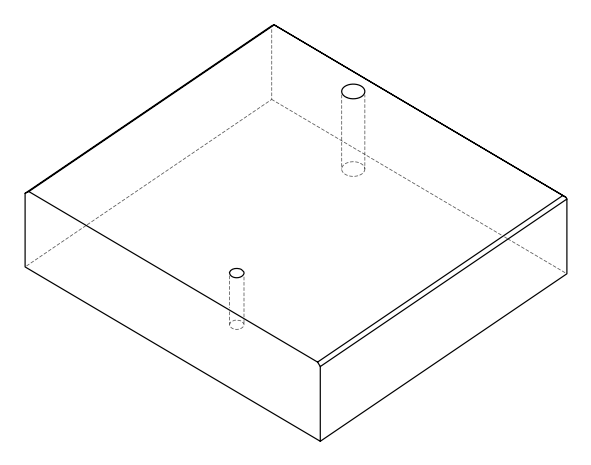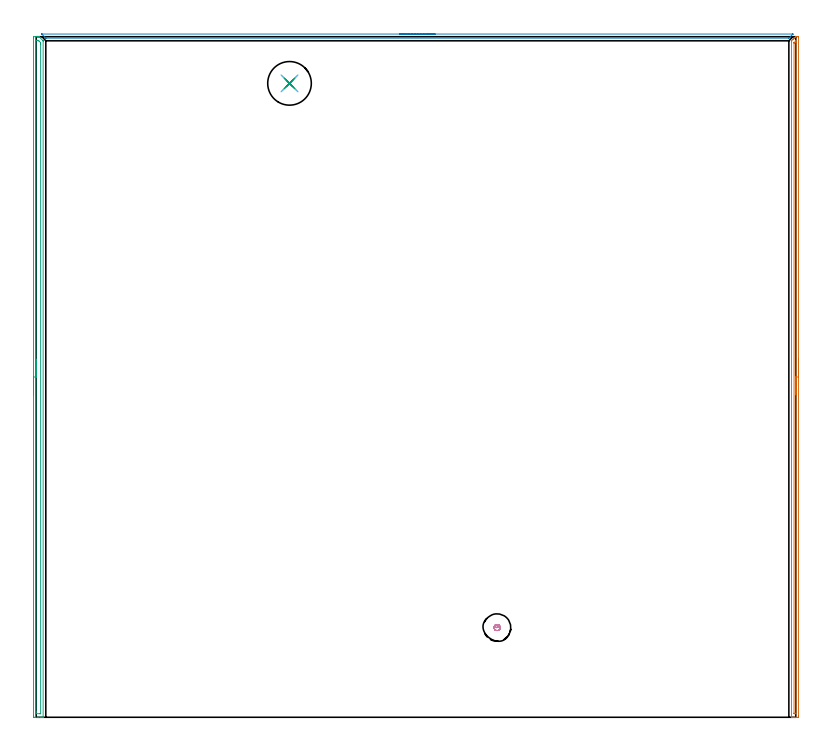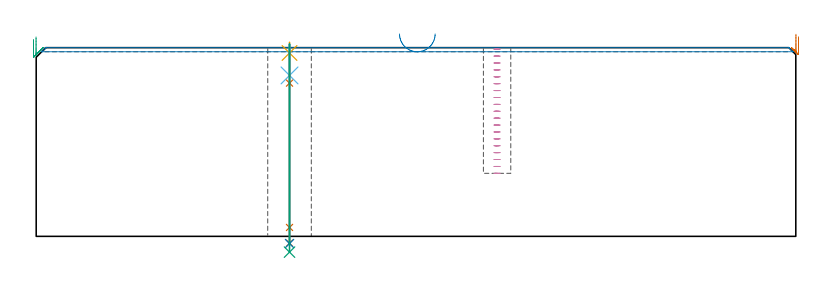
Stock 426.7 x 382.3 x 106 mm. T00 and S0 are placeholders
(PLAN: 9 operations, 6 tool changes, 18.9 min)
(1 AREA_MILL | FG_CHAMFER_SURFACE | UGT0205_001 | 6.26 min | 2906 mm3)
(2 AREA_MILL_1 | FG_CHAMFER_SURFACE_1 | UGT0205_001 | 3.52 min | 1120 mm3)
(3 AREA_MILL_2 | FG_CHAMFER_SURFACE_2 | UGT0205_001 | 6.3 min | 5564 mm3)
(4 MILL_BLIND_HOLE_FROM_SOLID_MATERIAL | STEP1POCKET | UGT0201_130 | Spiral | 1.25 min | 13129 mm3)
(5 SPOT_DRILL | STEP1HOLE | NXT0321_9005460120000 | 0.05 min | 183 mm3)
(6 DRILL_BLIND_HOLE_INTO_CENTER | STEP1HOLE | UGT0301_217 | 0.07 min | 992 mm3)
(7 GUN_DRILL_THROUGH_HOLE | STEP1HOLE | UGT0307_007 | 0.53 min | 7218 mm3)
(8 DRILL_TO_ENLARGE_THROUGH_HOLE | STEP1HOLE | NXT0301_104 | 0.45 min | 7880 mm3)
(9 DRILL_TO_ENLARGE_THROUGH_HOLE_1 | STEP1HOLE | UGT0301_058 | 0.47 min | 33645 mm3)
(TOOL UGT0205_001 | Chamfer Mill 20 x 3 x 45 deg. | D20 FL50 Z2)
(TOOL UGT0201_130 | Carbide End Mill 12.0 | D12 FL15 Z4)
(TOOL NXT0321_9005460120000 | NC Spot Drill, 142deg, 12mm, Carbide, Uncoated | D12 PA142 FL30 Z2)
(TOOL UGT0301_217 | Twist Drill 10.4 mm | D10.4 PA118 FL82 Z2)
(TOOL UGT0307_007 | Gun Drill 10 mm | D10 PA130 FL24 Z1)
(TOOL NXT0301_104 | Carbide Drill 14mm [860.1-1400-112A1-MM 2214] | D14 PA140 FL123 Z2)
(TOOL UGT0301_058 | Twist Drill 24.5 mm | D24.5 PA118 FL160 Z2)
(OP 1 AREA_MILL)
G17 G21 G94 G90
T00 M6
G54
G17 G0 G90 X428.2 Y201.15 S1061 M3
G43 Z116. H0
Z112.1
G94 G1 Y201.112 Z111.228 F250.
Y200.998 Z110.364
Y200.809 Z109.512
Y200.547 Z108.68
Y200.213 Z107.874
Y199.81 Z107.1
Y199.342 Z106.364
Y198.81 Z105.672
Y198.221 Z105.029
Y197.578 Z104.44
Y196.886 Z103.908
Y196.15 Z103.44
Y195.376 Z103.037
Y194.57 Z102.703
Y193.738 Z102.441
Y192.887 Z102.252
Y192.022 Z102.138
Y191.15 Z102.1
X428.199 Y0.606 Z102.101
X428.195 Y0.003 Z102.1
X428.194 Y0.001 Z102.101
X427.589 Y0. Z102.705
X427.016 Z103.281
X426.696 Z103.6
X426.123 Z104.173
X425.804 Z104.492
X425.165 Z105.134
X424.737 Z105.563
X424.358 Y0.003 Z105.934
X424.302 Y0.005 Z105.989
Y0.006
X424.3 Y0.16 Z106.
Y379.909
X424.304 Y379.995 Z105.99
X424.333 Y380.031 Z105.963
X424.46 Y380.16 Z105.839
X425.101 Y380.802 Z105.198
X425.208 Y380.91 Z105.088
X425.315 Y381.016 Z104.984
X425.399 Y381.099 Z104.901
X425.506 Y381.208 Z104.79
X425.613 Y381.313 Z104.687
X425.696 Y381.397 Z104.603
X425.804 Y381.506 Z104.492
X426.374 Y382.074 Z103.925
X426.59 Y382.289 Z103.708
X426.604 Y382.299 Z103.693
X426.713 Y382.3 Z103.587
X426.826 Z103.473
X427.589 Z102.71
X427.844 Z102.455
X428.192 Y382.29 Z102.105
X428.2 Y382.211 Z102.1
Y191.15
X426.786 Z103.514
X426.785 Y2.302 Z103.515
X426.784 Y2.212 Z103.516
X426.779 Y2.035 Z103.521
X426.776 Y2.008 Z103.524
X426.769 Y2.006 Z103.531
X426.745 Y2.003 Z103.555
X426.696 Y2.001 Z103.604
X426.194 Z104.106
X425.804 Y2.005 Z104.496
X425.748 Y2.009 Z104.552
X425.721 Y2.013 Z104.579
X425.714 Y2.391 Z104.586
X425.715 Y378.615 Z104.585
X425.717 Y378.816 Z104.583
X425.72 Y378.916 Z104.58
X425.723 Y378.961 Z104.577
X425.768 Y379.017 Z104.532
X425.785 Y379.035 Z104.515
X425.804 Y379.054 Z104.496
X426.678 Y379.927 Z103.622
X426.696 Y379.939 Z103.604
X426.779 Y379.984 Z103.521
X426.782 Y379.909 Z103.518
X426.784 Y379.822 Z103.516
X426.786 Y379.017 Z103.514
Y378.927
Y191.15
Y190.278 Z103.552
Y189.414 Z103.666
Y188.562 Z103.855
Y187.73 Z104.117
Y186.924 Z104.451
Y186.15 Z104.854
Y185.414 Z105.323
Y184.722 Z105.854
Y184.079 Z106.443
Y183.49 Z107.086
Y182.959 Z107.778
Y182.49 Z108.514
Y182.087 Z109.288
Y181.753 Z110.094
Y181.491 Z110.926
Y181.302 Z111.778
Y181.188 Z112.643
Y181.15 Z113.514
G0 Z116.
M5
M2
(OP 2 AREA_MILL_1)
G17 G21 G94 G90
T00 M6
G54
G17 G0 G90 X204.1 Y383.8 S1061 M3
G43 Z116. H0
Z113.7
G94 G1 X204.138 Z112.828 F250.
X204.252 Z111.964
X204.441 Z111.112
X204.703 Z110.28
X205.037 Z109.474
X205.44 Z108.7
X205.909 Z107.964
X206.44 Z107.272
X207.029 Z106.629
X207.672 Z106.04
X208.364 Z105.508
X209.1 Z105.04
X209.874 Z104.637
X210.68 Z104.303
X211.512 Z104.041
X212.364 Z103.852
X213.228 Z103.738
X214.1 Z103.7
X424.929 Y383.799 Z103.699
X425.001
X425.051 Y383.797 Z103.697
X425.07 Y383.793 Z103.698
X425.083 Y383.791 Z103.7
X425.041 Y383.738 Z103.755
X424.966 Y383.665 Z103.832
X424.929 Y383.627 Z103.87
X422.978 Y381.677 Z105.822
X422.837 Y381.538 Z105.957
X422.795 Y381.504 Z105.989
X422.695 Y381.5 Z106.
X5.505
X5.405 Y381.504 Z105.989
X5.363 Y381.538 Z105.957
X5.222 Y381.678 Z105.822
X3.234 Y383.665 Z103.832
X3.159 Y383.737 Z103.755
X3.118 Y383.791 Z103.7
X3.131 Y383.793 Z103.698
X3.149 Y383.797 Z103.697
X3.2 Y383.799 Z103.699
X3.271
X214.1 Y383.8 Z103.7
X214.972 Z103.738
X215.837 Z103.852
X216.688 Z104.041
X217.52 Z104.303
X218.326 Z104.637
X219.1 Z105.04
X219.836 Z105.508
X220.528 Z106.04
X221.171 Z106.629
X221.76 Z107.272
X222.292 Z107.964
X222.76 Z108.7
X223.163 Z109.474
X223.497 Z110.28
X223.759 Z111.112
X223.948 Z111.964
X224.062 Z112.828
X224.1 Z113.7
G0 Z116.
M5
M2
(OP 3 AREA_MILL_2)
G17 G21 G94 G90
T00 M6
G54
G17 G0 G90 X-1.5 Y181.15 S1061 M3
G43 Z116. H0
Z110.6
G94 G1 Y181.188 Z109.728 F250.
Y181.302 Z108.864
Y181.491 Z108.012
Y181.753 Z107.18
Y182.087 Z106.374
Y182.49 Z105.6
Y182.958 Z104.864
Y183.49 Z104.172
Y184.079 Z103.529
Y184.722 Z102.94
Y185.414 Z102.408
Y186.15 Z101.94
Y186.924 Z101.537
Y187.73 Z101.203
Y188.562 Z100.941
Y189.414 Z100.752
Y190.278 Z100.638
Y191.15 Z100.6
Y381.694
X-1.498 Y381.894 Z100.602
X-1.491 Y382.298 Z100.605
X-1.326 Y382.3 Z100.771
X-0.126 Z101.969
X0.506 Z102.605
X1.01 Z103.11
X1.604 Y382.29 Z103.702
X1.642 Y382.255 Z103.74
X1.76 Y382.14 Z103.858
X1.881 Y382.02 Z103.979
X3.853 Y380.048 Z105.951
X3.876 Y380.022 Z105.975
X3.895 Y379.995 Z105.99
X3.9 Y379.909 Z106.
Y0.156
X3.905 Y0.01 Z105.995
X3.884 Y0.008 Z105.975
X3.55 Y0. Z105.649
X3.159 Z105.258
X2.526 Z104.621
X1.326 Z103.423
X0.758 Z102.852
X-1.01 Y0.001 Z101.085
X-1.248 Y0.004 Z100.848
X-1.491 Y0.009 Z100.605
X-1.494 Y0.118 Z100.603
X-1.499 Y0.606 Z100.601
X-1.5 Y1.1 Z100.6
Y191.15
X-0.086 Z102.014
X-0.085 Y380.122 Z102.015
X-0.084 Y380.229 Z102.016
X-0.081 Y380.28 Z102.019
X-0.08 Y380.287 Z102.02
X-0.067 Y380.29 Z102.033
X-0.016 Y380.295 Z102.084
X0.372 Y380.299 Z102.472
X0.758 Y380.295 Z102.858
X1.143 Y380.29 Z103.243
X1.539 Y379.909 Z103.639
X1.642 Y379.807 Z103.742
X2.427 Y379.017 Z104.527
X2.479 Y378.958 Z104.579
X2.481 Y378.91 Z104.581
X2.483 Y378.804 Z104.583
X2.485 Y378.591 Z104.585
X2.486 Y378.165 Z104.586
X2.485 Y2.178 Z104.585
X2.484 Y2.072 Z104.584
X2.481 Y2.02 Z104.581
X2.48 Y2.014 Z104.58
X2.467 Y2.01 Z104.567
X2.416 Y2.005 Z104.516
X2.029 Y2.001 Z104.129
X0.259 Z102.359
X0.032 Y2.007 Z102.132
X-0.068 Y2.01 Z102.032
X-0.084 Y2.348 Z102.016
X-0.085 Y2.391 Z102.015
X-0.086 Y3.242 Z102.014
Y191.15
Y192.022 Z102.052
Y192.886 Z102.166
Y193.738 Z102.355
Y194.57 Z102.617
Y195.376 Z102.951
Y196.15 Z103.354
Y196.886 Z103.823
Y197.578 Z104.354
Y198.221 Z104.943
Y198.81 Z105.586
Y199.342 Z106.278
Y199.81 Z107.014
Y200.213 Z107.788
Y200.547 Z108.594
Y200.809 Z109.426
Y200.998 Z110.278
Y201.112 Z111.143
Y201.15 Z112.014
G0 Z116.
M5
M2
(OP 4 MILL_BLIND_HOLE_FROM_SOLID_MATERIAL)
G17 G21 G94 G90
T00 M6
G54
G17 G0 G90 X258.9 Y50.4 S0 M3
G43 Z116. H0
Z105.126
G94 G3 X259.661 Y51.339 R0.778 F250.
X258.547 Y52.063 R0.939
X257.237 Y50.047 R1.7
X258.547 Y52.063 R-1.7
X257.892 Y51.055 R0.85
X258.9 Y50.4 R0.85
G0 Z101.253
G3 X259.661 Y51.339 R0.778
X258.547 Y52.063 R0.939
X257.237 Y50.047 R1.7
X258.547 Y52.063 R-1.7
X257.892 Y51.055 R0.85
X258.9 Y50.4 R0.85
G0 Z97.379
G3 X259.661 Y51.339 R0.778
X258.547 Y52.063 R0.939
X257.237 Y50.047 R1.7
X258.547 Y52.063 R-1.7
X257.892 Y51.055 R0.85
X258.9 Y50.4 R0.85
G0 Z93.505
G3 X259.661 Y51.339 R0.778
X258.547 Y52.063 R0.939
X257.237 Y50.047 R1.7
X258.547 Y52.063 R-1.7
X257.892 Y51.055 R0.85
X258.9 Y50.4 R0.85
G0 Z89.632
G3 X259.661 Y51.339 R0.778
X258.547 Y52.063 R0.939
X257.237 Y50.047 R1.7
X258.547 Y52.063 R-1.7
X257.892 Y51.055 R0.85
X258.9 Y50.4 R0.85
G0 Z85.758
G3 X259.661 Y51.339 R0.778
X258.547 Y52.063 R0.939
X257.237 Y50.047 R1.7
X258.547 Y52.063 R-1.7
X257.892 Y51.055 R0.85
X258.9 Y50.4 R0.85
G0 Z81.884
G3 X259.661 Y51.339 R0.778
X258.547 Y52.063 R0.939
X257.237 Y50.047 R1.7
X258.547 Y52.063 R-1.7
X257.892 Y51.055 R0.85
X258.9 Y50.4 R0.85
G0 Z78.011
G3 X259.661 Y51.339 R0.778
X258.547 Y52.063 R0.939
X257.237 Y50.047 R1.7
X258.547 Y52.063 R-1.7
X257.892 Y51.055 R0.85
X258.9 Y50.4 R0.85
G0 Z74.137
G3 X259.661 Y51.339 R0.778
X258.547 Y52.063 R0.939
X257.237 Y50.047 R1.7
X258.547 Y52.063 R-1.7
X257.892 Y51.055 R0.85
X258.9 Y50.4 R0.85
G0 Z70.263
G3 X259.661 Y51.339 R0.778
X258.547 Y52.063 R0.939
X257.237 Y50.047 R1.7
X258.547 Y52.063 R-1.7
X257.892 Y51.055 R0.85
X258.9 Y50.4 R0.85
G0 Z66.389
G3 X259.661 Y51.339 R0.778
X258.547 Y52.063 R0.939
X257.237 Y50.047 R1.7
X258.547 Y52.063 R-1.7
X257.892 Y51.055 R0.85
X258.9 Y50.4 R0.85
G0 Z62.516
G3 X259.661 Y51.339 R0.778
X258.547 Y52.063 R0.939
X257.237 Y50.047 R1.7
X258.547 Y52.063 R-1.7
X257.892 Y51.055 R0.85
X258.9 Y50.4 R0.85
G0 Z58.642
G3 X259.661 Y51.339 R0.778
X258.547 Y52.063 R0.939
X257.237 Y50.047 R1.7
X258.547 Y52.063 R-1.7
X257.892 Y51.055 R0.85
X258.9 Y50.4 R0.85
G0 Z54.768
G3 X259.661 Y51.339 R0.778
X258.547 Y52.063 R0.939
X257.237 Y50.047 R1.7
X258.547 Y52.063 R-1.7
X257.892 Y51.055 R0.85
X258.9 Y50.4 R0.85
G0 Z50.895
G3 X259.661 Y51.339 R0.778
X258.547 Y52.063 R0.939
X257.237 Y50.047 R1.7
X258.547 Y52.063 R-1.7
X257.892 Y51.055 R0.85
X258.9 Y50.4 R0.85
G0 Z47.021
G3 X259.661 Y51.339 R0.778
X258.547 Y52.063 R0.939
X257.237 Y50.047 R1.7
X258.547 Y52.063 R-1.7
X257.892 Y51.055 R0.85
X258.9 Y50.4 R0.85
G0 Z43.147
G3 X259.661 Y51.339 R0.778
X258.547 Y52.063 R0.939
X257.237 Y50.047 R1.7
X258.547 Y52.063 R-1.7
X257.892 Y51.055 R0.85
X258.9 Y50.4 R0.85
G0 Z39.274
G3 X259.661 Y51.339 R0.778
X258.547 Y52.063 R0.939
X257.237 Y50.047 R1.7
X258.547 Y52.063 R-1.7
X257.892 Y51.055 R0.85
X258.9 Y50.4 R0.85
G0 Z35.4
G3 X259.661 Y51.339 R0.778
X258.547 Y52.063 R0.939
X257.237 Y50.047 R1.7
X258.547 Y52.063 R-1.7
X257.892 Y51.055 R0.85
X258.9 Y50.4 R0.85
G0 Z116.
M5
M2
(OP 5 SPOT_DRILL)
G17 G21 G94 G90
T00 M6
G54
G17 G0 G90 X142.3 Y356.1 S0 M3
G43 Z116. H0
G94 G81 G98 Z103. F250. R109.
G80
M5
M2
(OP 6 DRILL_BLIND_HOLE_INTO_CENTER)
G17 G21 G94 G90
T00 M6
G54
G17 G0 G90 X142.3 Y356.1 S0 M3
G43 Z116. H0
G94 G81 G98 Z90.4 F250. R108.
G80
M5
M2
(OP 7 GUN_DRILL_THROUGH_HOLE)
G17 G21 G94 G90
T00 M6
G54
G17 G0 G90 X142.3 Y356.1 M8
G43 Z116. H0
Z102.968
S716 M3
G94 G1 Z86.073 F125. M26
G4 X.084
Z5. F250.
G4 X.084
Z-3.832 F125.
G4 X.084
M5
M9
G0 Z102.968
Z116.
M2
(OP 8 DRILL_TO_ENLARGE_THROUGH_HOLE)
G17 G21 G94 G90
T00 M6
G54
G17 G0 G90 X142.3 Y356.1 S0 M3
G43 Z116. H1
G94 G73 G98 Z-4.048 F250. Q13.756 R108.
G80
M5
M2
(OP 9 DRILL_TO_ENLARGE_THROUGH_HOLE_1)
G17 G21 G94 G90
T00 M6
G54
G17 G0 G90 X142.3 Y356.1 S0 M3
G43 Z116. H0
G94 G73 G98 Z-8.861 F250. Q22.972 R108.
G80
M5
M2
